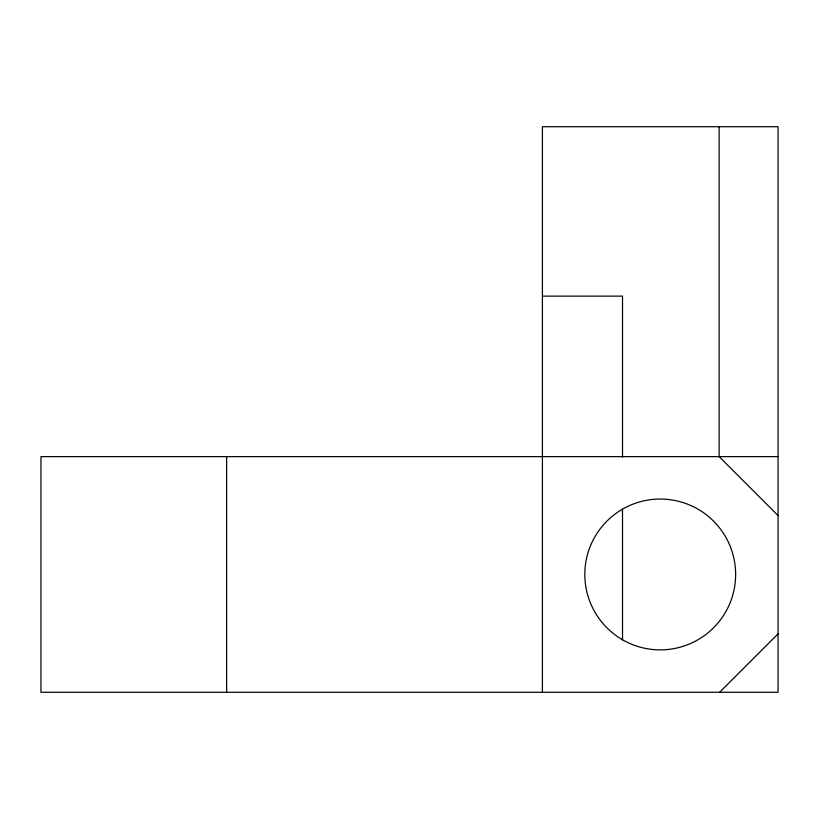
<?xml version="1.0" encoding="UTF-8"?>
<svg xmlns="http://www.w3.org/2000/svg" width="819" height="819" viewBox="0 0 819 819"><rect width="100%" height="100%" fill="white"/><g stroke="black" fill="none" stroke-linecap="round" stroke-linejoin="round"><path stroke-width="1.23" d="M719.604 692.28L778.05 633.845M542.403 296.13L622.522 296.13L622.522 457.145M778.05 456.633L40.95 456.633L40.95 692.28L778.05 692.28L778.05 126.72L542.403 126.72L542.403 692.28M778.05 515.54L719.133 456.633L719.133 126.72M622.522 509.152A75.409 75.409 0 0 0 622.522 639.762A75.409 75.409 0 0 0 735.636 574.457A75.409 75.409 0 0 0 622.522 509.152L622.522 639.885M226.628 456.633L226.628 692.28"/></g></svg>
